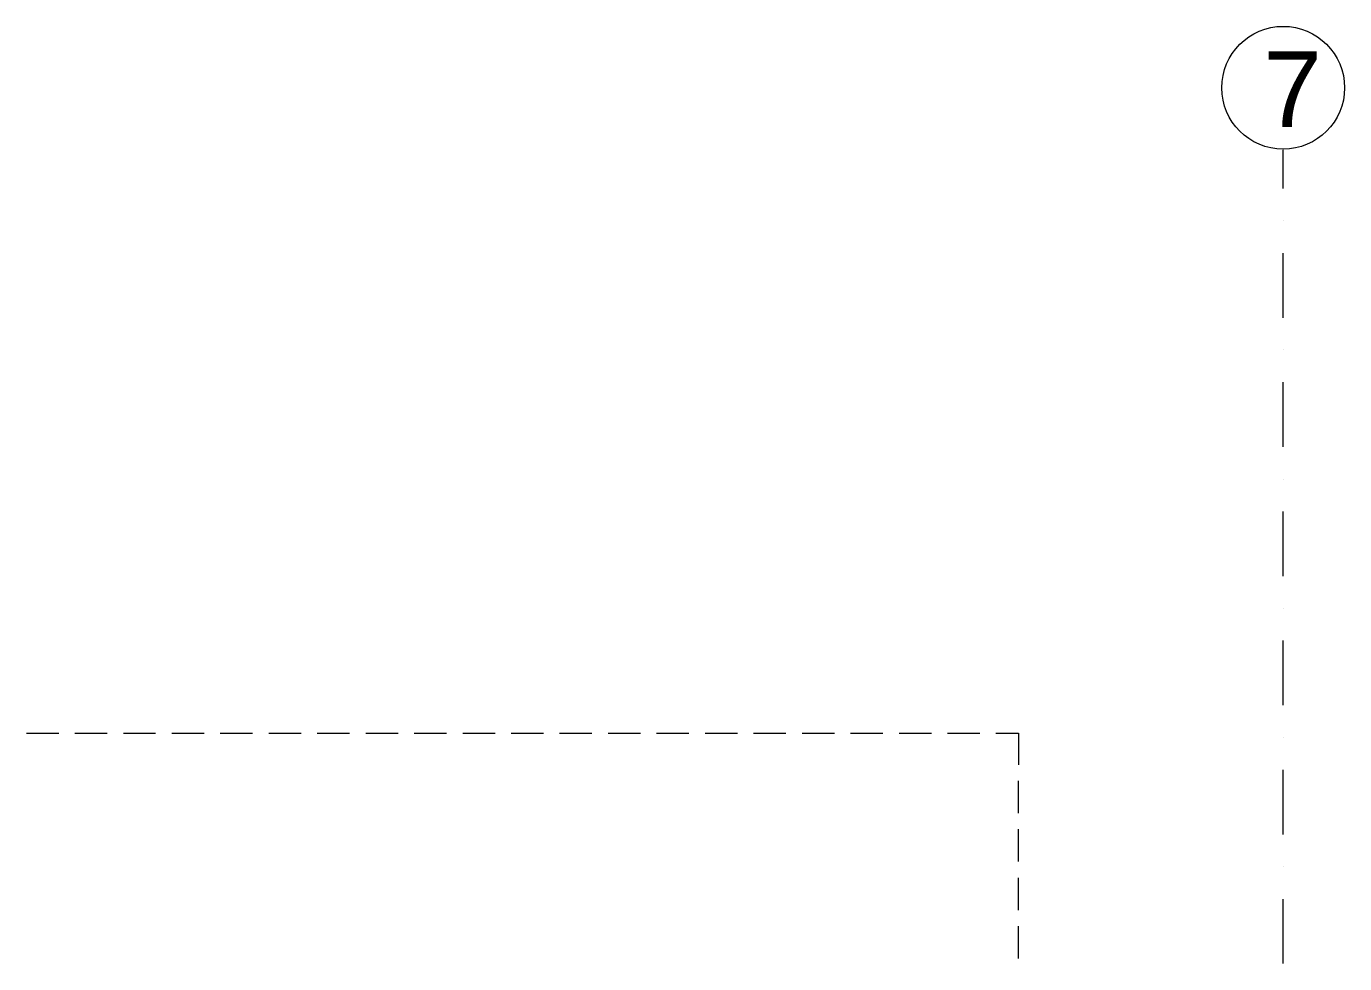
# Model space of a CAD drawing. Header units: millimetres. Extents: x 440 to 72591, y -28954 to 25941.
# Drawn here: x 13619 to 20094, y 21334 to 25941 of the extents above; entities that cross this region are included whole.
import ezdxf

# ---------------------------------------------------------------- set-up
doc = ezdxf.new("R2010")
doc.units = ezdxf.units.MM
doc.layers.add('podkład', color=7, linetype='Continuous')
doc.styles.get("Standard").update_dxf_attribs({"font": 'arial.ttf'})

msp = doc.modelspace()

# ---------------------------------------------------------------- linework, layer by layer
at = {"layer": 'podkład', "color": 6, "lineweight": 5, "transparency": 33554572}
for points in [[(19791.4, 25144.2), (19791.4, 25334.7)], [(19791.4, 24985.4), (19791.4, 24985.4)], [(19791.4, 24509.1), (19791.4, 24826.6)], [(19791.4, 24350.4), (19791.4, 24350.4)], [(19791.4, 23874.1), (19791.4, 24191.6)], [(19791.4, 23715.4), (19791.4, 23715.4)], [(19791.4, 23239.1), (19791.4, 23556.6)], [(19791.4, 23080.3), (19791.4, 23080.3)], [(19791.4, 22604.1), (19791.4, 22921.6)], [(19791.4, 22445.3), (19791.4, 22445.3)], [(19791.4, 21969.1), (19791.4, 22286.6)], [(19791.4, 21810.3), (19791.4, 21810.3)], [(19791.4, 21334), (19791.4, 21651.5)]]:
    msp.add_lwpolyline(points, dxfattribs=at)
at = {"layer": 'podkład', "color": 4, "lineweight": 5, "transparency": 33554572}
for points in [[(13619, 22467.5), (13777.7, 22467.5)], [(13857.1, 22467.5), (14015.9, 22467.5)], [(14095.3, 22467.5), (14254, 22467.5)], [(14333.4, 22467.5), (14492.1, 22467.5)], [(14571.5, 22467.5), (14730.3, 22467.5)], [(14809.6, 22467.5), (14968.4, 22467.5)], [(15047.8, 22467.5), (15206.5, 22467.5)], [(15285.9, 22467.5), (15444.7, 22467.5)], [(15524, 22467.5), (15682.8, 22467.5)], [(15762.2, 22467.5), (15920.9, 22467.5)], [(16000.3, 22467.5), (16159.1, 22467.5)], [(16238.4, 22467.5), (16397.2, 22467.5)], [(16476.6, 22467.5), (16635.3, 22467.5)], [(16714.7, 22467.5), (16873.5, 22467.5)], [(16952.8, 22467.5), (17111.6, 22467.5)], [(17191, 22467.5), (17349.7, 22467.5)], [(17429.1, 22467.5), (17587.9, 22467.5)], [(17667.2, 22467.5), (17826, 22467.5)], [(17905.4, 22467.5), (18064.1, 22467.5)], [(18143.5, 22467.5), (18302.3, 22467.5)], [(18381.6, 22467.5), (18492.8, 22467.5), (18492.8, 22312)], [(18492.8, 22073.8), (18492.8, 22232.6)], [(18492.8, 21835.7), (18492.8, 21994.5)], [(18492.8, 21597.6), (18492.8, 21756.3)], [(18492.8, 21359.4), (18492.8, 21518.2)]]:
    msp.add_lwpolyline(points, dxfattribs=at)
at = {"layer": 'podkład', "color": 7, "lineweight": 5, "transparency": 33554572}
msp.add_circle((19792.3, 25639.3), 301.8, dxfattribs=at)

# ---------------------------------------------------------------- texts
at = {"layer": 'podkład', "lineweight": 5, "transparency": 33554572, "insert": (19694.9, 25817.5), "char_height": 371.1, "attachment_point": 1}
msp.add_mtext_dynamic_manual_height_columns('7', width=331.49, gutter_width=11.6, heights=[0], dxfattribs=at)

doc.saveas('drawing.dxf')
